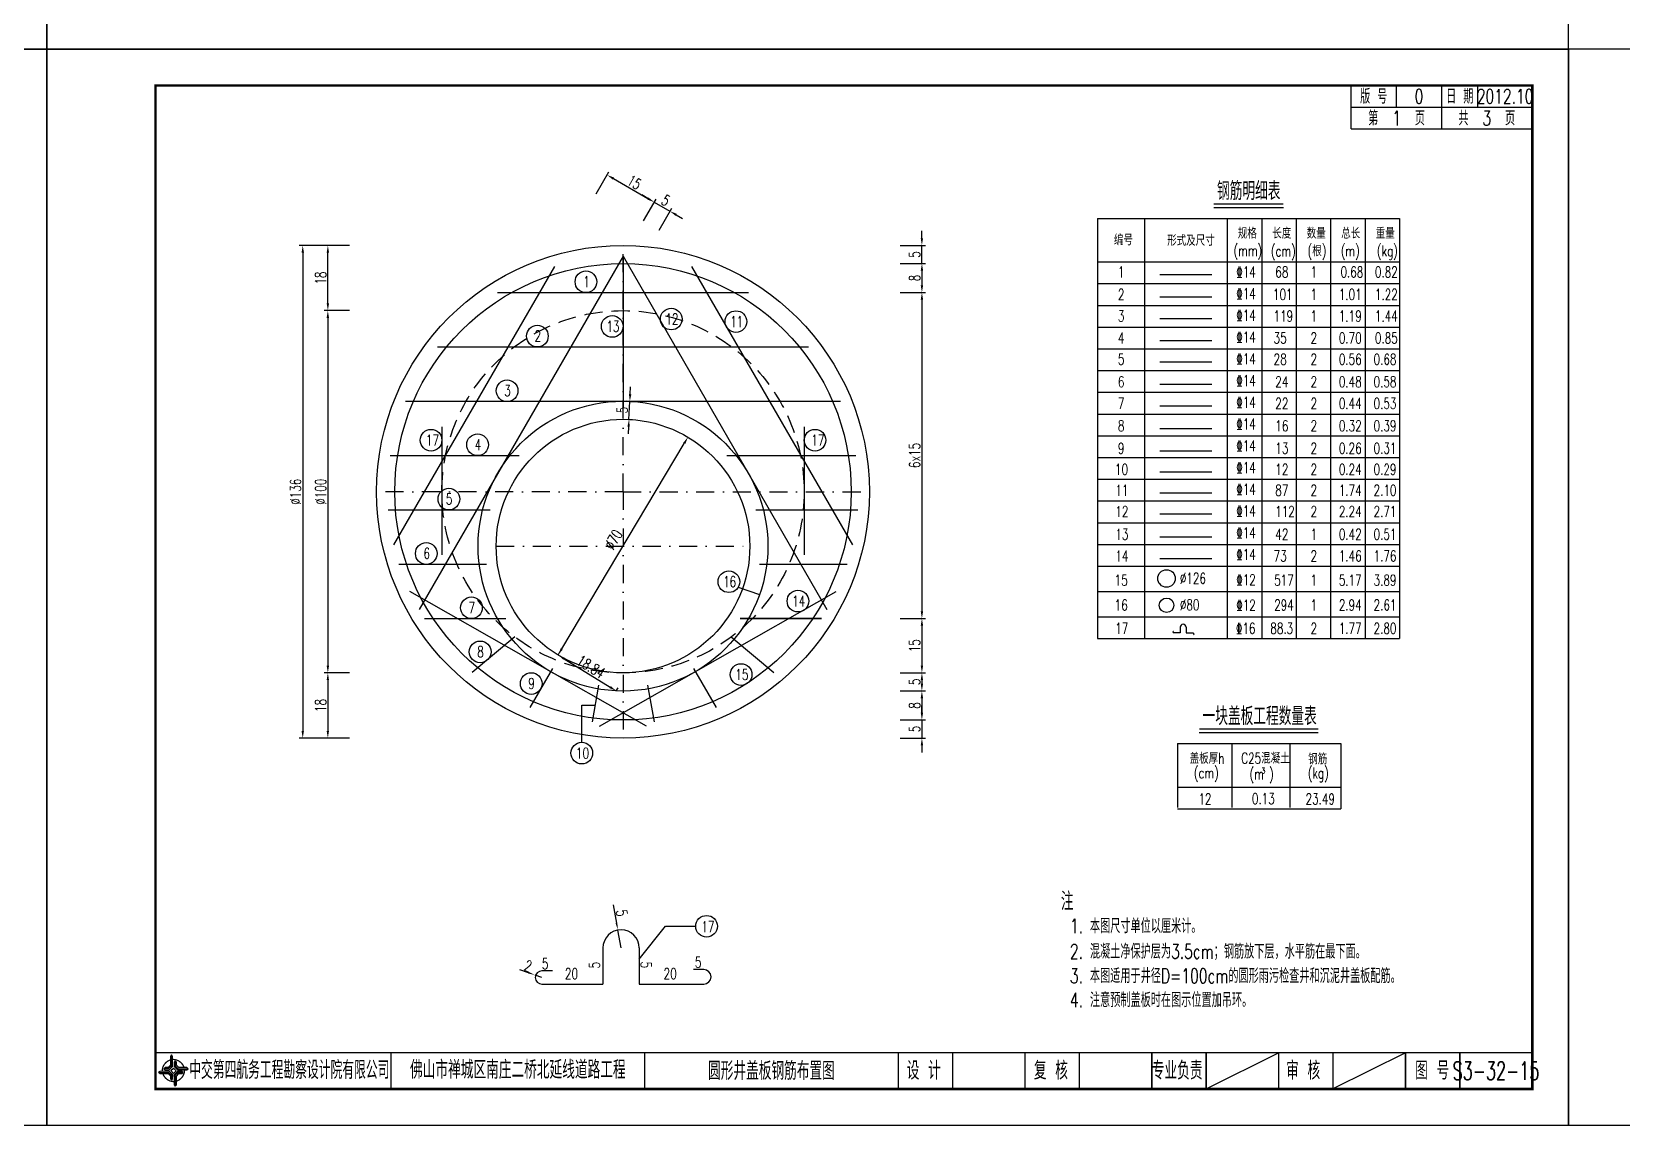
# Model space of a CAD drawing. Extents: x 5781 to 12795, y 1434 to 2653.
# Drawn here: x 6617.2 to 7056.2, y 1795.1 to 2096.9 of the extents above; entities that cross this region are included whole.
import ezdxf
from ezdxf.enums import TextEntityAlignment as Align

# ---------------------------------------------------------------- set-up
doc = ezdxf.new("R2010")
doc.units = 0
doc.header["$LTSCALE"] = 5
doc.header["$PDMODE"] = 32
doc.header["$PDSIZE"] = 0.3
doc.linetypes.add('DASHDOT', pattern=[1, 0.5, -0.25, 0, -0.25])
doc.linetypes.add('HIDDEN', pattern=[0.375, 0.25, -0.125])
doc.layers.get('0').update_dxf_attribs({"linetype": 'CONTINUOUS'})
doc.layers.get('Defpoints').update_dxf_attribs({"linetype": 'CONTINUOUS'})
for name, color, linetype in [('中心线', 2, 'DASHDOT'), ('图框', 7, 'CONTINUOUS'), ('尺寸标注', 4, 'CONTINUOUS'), ('文字', 7, 'CONTINUOUS'), ('文字字符', 7, 'CONTINUOUS'), ('结构', 7, 'CONTINUOUS'), ('钢筋', 1, 'CONTINUOUS')]:
    doc.layers.add(name, color=color, linetype=linetype)
doc.styles.get("Standard").update_dxf_attribs({"font": 'simplex1.shx', "width": 0.7, "bigfont": 'hztxt.shx'})
doc.dimstyles.new('比例1：10', dxfattribs={"dimtxt": 3, "dimasz": 2, "dimexe": 1, "dimexo": 1, "dimgap": 0.5, "dimtad": 1, "dimzin": 13, "dimdsep": 46, "dimtxsty": 'Standard', "dimcen": -0.09, "dimclrd": 256, "dimclre": 256, "dimclrt": 7, "dimaunit": 1, "dimazin": 0, "dimtfac": 0.0005, "dimtix": 1, "dimtmove": 2, "dimatfit": 3, "dimfxl": 0, "dimtolj": 1, "dimtzin": 13, "dimarcsym": 0})

# ---------------------------------------------------------------- blocks, each defined once
blk = doc.blocks.new('series')
at = {"width": 0.75}
for tag, height, p in [('页码', 4, (-35, -19)), ('图名', 5, (-220, -282)), ('图号', 5, (-20, -282))]:
    blk.add_attdef(tag, text='', height=height, dxfattribs=at).set_placement(p, align=Align.MIDDLE_CENTER)
blk = doc.blocks.new('tb')
at = {"lineweight": -3}
h = blk.add_hatch(color=256, dxfattribs=at)
h.paths.add_polyline_path([(-1.23, -0.13), (-3.78, -0.14), (-4.14, -0.41), (-1.4, -0.44), (-0.56, -1.24), (-0.54, -2.62), (-0.27, -2.2), (-0.26, -1.06)])
h.paths.add_polyline_path([(0.13, -1.08), (0.14, -3.86), (0.41, -4.26), (0.44, -1.24), (1.25, -0.43), (2.66, -0.43), (2.26, -0.16), (1.07, -0.15)])
h.paths.add_polyline_path([(1.08, 0.3), (3.62, 0.3), (4.02, 0.56), (1.25, 0.57), (0.43, 1.39), (0.43, 2.8), (0.16, 2.41), (0.15, 1.24)])
h.paths.add_polyline_path([(-0.28, 1.21), (-0.28, 3.99), (-0.56, 4.39), (-0.57, 1.41), (-1.38, 0.6), (-2.74, 0.56), (-2.33, 0.3), (-1.2, 0.29)])
for p, q in [((-0.56, 4.39), (-0.57, 1.41)), ((-1.38, 0.6), (-2.74, 0.56)), ((-0.57, 1.41), (-1.38, 0.6)), ((0.43, 2.8), (0.43, 1.39)), ((0.43, 1.39), (1.25, 0.57)), ((1.25, 0.57), (4.02, 0.56)), ((-4.14, -0.41), (-1.4, -0.44)), ((-1.4, -0.44), (-0.56, -1.24)), ((-0.56, -1.24), (-0.54, -2.62)), ((0.41, -4.26), (0.44, -1.24)), ((0.44, -1.24), (1.25, -0.43)), ((1.25, -0.43), (2.66, -0.43))]:
    blk.add_line(p, q, dxfattribs=at)
at = {"lineweight": -3, "flags": 128}
for points in [[(-0.9, 3.99), (-0.9, 1.58), (-1.53, 0.91), (-2.34, 0.91), (-2.74, 0.56), (-2.33, 0.3), (-1.2, 0.29), (-0.28, 1.21), (-0.28, 3.99), (-0.56, 4.39)], [(-0.04, 0.77), (0.68, 0.04), (-0.04, -0.69), (-0.77, 0.05)], [(3.62, 0.92), (1.43, 0.92), (0.77, 1.54), (0.77, 2.38), (0.43, 2.8), (0.16, 2.41), (0.15, 1.24), (1.08, 0.3), (3.62, 0.3), (4.02, 0.56)], [(-3.73, -0.76), (-1.54, -0.76), (-0.89, -1.39), (-0.89, -2.21), (-0.54, -2.62), (-0.27, -2.2), (-0.26, -1.06), (-1.23, -0.13), (-3.78, -0.14), (-4.14, -0.41)], [(0.75, -3.85), (0.75, -1.43), (1.4, -0.78), (2.26, -0.78), (2.66, -0.43), (2.26, -0.16), (1.07, -0.15), (0.13, -1.08), (0.14, -3.86), (0.41, -4.26)]]:
    blk.add_lwpolyline(points, close=True, dxfattribs=at)
at = {"lineweight": -3, "const_width": 0.35, "flags": 128}
for points in [[(-0.9, 3.02, 0.324167), (-3.16, -0.14)], [(2.88, 0.92, 0.324403), (-0.24, 3.15)], [(0.75, -2.86, 0.325418), (3.02, 0.26)], [(-2.98, -0.76, 0.322976), (0.14, -2.98)]]:
    blk.add_lwpolyline(points, format="xyb", dxfattribs=at)
blk = doc.blocks.new('DIM')
at = {"layer": '尺寸标注'}
blk.add_solid([(-1, -0.125), (-1, 0.125), (0, 0)], dxfattribs=at)
blk = doc.blocks.new('*D672')
at = {"layer": 'Defpoints', "color": 0, "ltscale": 0.5}
for p in [(6789.03, 2049.92), (6761.46, 2032.15), (6774.45, 2024.65)]:
    blk.add_point(p, dxfattribs=at)
at = {"layer": '尺寸标注', "lineweight": -2, "ltscale": 0.5}
for p, q in [((6773.04, 2052.22), (6776.54, 2058.28)), ((6777.78, 2056.42), (6787.3, 2050.92)), ((6786.03, 2044.72), (6789.53, 2050.78))]:
    blk.add_line(p, q, dxfattribs=at)
at = {"layer": '尺寸标注', "ltscale": 0.5}
for points in [[(6777.94, 2056.71), (6777.61, 2056.13), (6776.04, 2057.42)], [(6787.47, 2051.21), (6787.14, 2050.63), (6789.03, 2049.92)]]:
    blk.add_solid(points, dxfattribs=at)
at = {"layer": '尺寸标注', "color": 7, "ltscale": 0.5, "insert": (6783.54, 2055.4), "char_height": 3, "attachment_point": 5, "rotation": 330}
blk.add_mtext('\\A1;15', dxfattribs=at)
blk = doc.blocks.new('*D673')
at = {"layer": 'Defpoints', "color": 0, "ltscale": 0.5}
for p in [(6793.36, 2047.42), (6745.77, 1974.98), (6750.1, 1972.48)]:
    blk.add_point(p, dxfattribs=at)
at = {"layer": '尺寸标注', "lineweight": -2, "ltscale": 0.5}
for p, q in [((6787.3, 2050.92), (6785.57, 2051.92)), ((6786.03, 2044.72), (6789.53, 2050.78)), ((6789.03, 2049.92), (6793.36, 2047.42)), ((6790.36, 2042.22), (6793.86, 2048.28)), ((6795.1, 2046.42), (6796.83, 2045.42))]:
    blk.add_line(p, q, dxfattribs=at)
at = {"layer": '尺寸标注', "ltscale": 0.5}
for points in [[(6787.47, 2051.21), (6787.14, 2050.63), (6789.03, 2049.92)], [(6795.26, 2046.71), (6794.93, 2046.13), (6793.36, 2047.42)]]:
    blk.add_solid(points, dxfattribs=at)
at = {"layer": '尺寸标注', "color": 7, "ltscale": 0.5, "insert": (6792.2, 2050.4), "char_height": 3, "attachment_point": 5, "rotation": 330}
blk.add_mtext('\\A1;5', dxfattribs=at)
blk = doc.blocks.new('*D674')
at = {"layer": 'Defpoints', "color": 0, "ltscale": 0.5}
for p in [(6780.41, 2037.98), (6862.91, 2037.98), (6780.41, 2032.98)]:
    blk.add_point(p, dxfattribs=at)
at = {"layer": '尺寸标注', "lineweight": -2, "ltscale": 0.5}
for p, q in [((6862.91, 2039.98), (6862.91, 2041.98)), ((6856.91, 2037.98), (6863.91, 2037.98)), ((6862.91, 2032.98), (6862.91, 2037.98)), ((6856.91, 2032.98), (6863.91, 2032.98)), ((6862.91, 2030.98), (6862.91, 2028.98))]:
    blk.add_line(p, q, dxfattribs=at)
at = {"layer": '尺寸标注', "ltscale": 0.5}
for points in [[(6862.58, 2039.98), (6863.24, 2039.98), (6862.91, 2037.98)], [(6862.58, 2030.98), (6863.24, 2030.98), (6862.91, 2032.98)]]:
    blk.add_solid(points, dxfattribs=at)
at = {"layer": '尺寸标注', "color": 7, "ltscale": 0.5, "insert": (6860.91, 2035.48), "char_height": 3, "attachment_point": 5, "rotation": 90}
blk.add_mtext('\\A1;5', dxfattribs=at)
blk = doc.blocks.new('*D675')
at = {"layer": 'Defpoints', "color": 0, "ltscale": 0.5}
for p in [(6780.41, 2032.98), (6780.41, 2024.98), (6862.91, 2024.98)]:
    blk.add_point(p, dxfattribs=at)
at = {"layer": '尺寸标注', "lineweight": -2, "ltscale": 0.5}
for p, q in [((6856.91, 2032.98), (6863.91, 2032.98)), ((6862.91, 2030.98), (6862.91, 2026.98)), ((6856.91, 2024.98), (6863.91, 2024.98))]:
    blk.add_line(p, q, dxfattribs=at)
at = {"layer": '尺寸标注', "ltscale": 0.5}
for points in [[(6862.58, 2030.98), (6863.24, 2030.98), (6862.91, 2032.98)], [(6862.58, 2026.98), (6863.24, 2026.98), (6862.91, 2024.98)]]:
    blk.add_solid(points, dxfattribs=at)
at = {"layer": '尺寸标注', "color": 7, "ltscale": 0.5, "insert": (6860.91, 2028.98), "char_height": 3, "attachment_point": 5, "rotation": 90}
blk.add_mtext('\\A1;8', dxfattribs=at)
blk = doc.blocks.new('*D676')
at = {"layer": 'Defpoints', "color": 0, "ltscale": 0.5}
for p in [(6815.05, 2024.98), (6835.18, 1934.98), (6862.91, 1934.98)]:
    blk.add_point(p, dxfattribs=at)
at = {"layer": '尺寸标注', "lineweight": -2, "ltscale": 0.5}
for p, q in [((6856.91, 2024.98), (6863.91, 2024.98)), ((6862.91, 2022.98), (6862.91, 1936.98)), ((6856.91, 1934.98), (6863.91, 1934.98))]:
    blk.add_line(p, q, dxfattribs=at)
at = {"layer": '尺寸标注', "ltscale": 0.5}
for points in [[(6862.58, 2022.98), (6863.24, 2022.98), (6862.91, 2024.98)], [(6862.58, 1936.98), (6863.24, 1936.98), (6862.91, 1934.98)]]:
    blk.add_solid(points, dxfattribs=at)
at = {"layer": '尺寸标注', "color": 7, "ltscale": 0.5, "insert": (6860.91, 1979.98), "char_height": 3, "attachment_point": 5, "rotation": 90}
blk.add_mtext('\\A1;6x15', dxfattribs=at)
blk = doc.blocks.new('*D677')
at = {"layer": 'Defpoints', "color": 0, "ltscale": 0.5}
for p in [(6835.18, 1934.98), (6780.41, 1919.98), (6862.91, 1919.98)]:
    blk.add_point(p, dxfattribs=at)
at = {"layer": '尺寸标注', "lineweight": -2, "ltscale": 0.5}
for p, q in [((6856.91, 1934.98), (6863.91, 1934.98)), ((6862.91, 1932.98), (6862.91, 1921.98)), ((6856.91, 1919.98), (6863.91, 1919.98))]:
    blk.add_line(p, q, dxfattribs=at)
at = {"layer": '尺寸标注', "ltscale": 0.5}
for points in [[(6862.58, 1932.98), (6863.24, 1932.98), (6862.91, 1934.98)], [(6862.58, 1921.98), (6863.24, 1921.98), (6862.91, 1919.98)]]:
    blk.add_solid(points, dxfattribs=at)
at = {"layer": '尺寸标注', "color": 7, "ltscale": 0.5, "insert": (6860.91, 1927.48), "char_height": 3, "attachment_point": 5, "rotation": 90}
blk.add_mtext('\\A1;15', dxfattribs=at)
blk = doc.blocks.new('*D678')
at = {"layer": 'Defpoints', "color": 0, "ltscale": 0.5}
for p in [(6780.41, 1919.98), (6780.41, 1914.98), (6862.91, 1914.98)]:
    blk.add_point(p, dxfattribs=at)
at = {"layer": '尺寸标注', "lineweight": -2, "ltscale": 0.5}
for p, q in [((6856.91, 1919.98), (6863.91, 1919.98)), ((6856.91, 1914.98), (6863.91, 1914.98)), ((6862.91, 1917.98), (6862.91, 1916.98))]:
    blk.add_line(p, q, dxfattribs=at)
at = {"layer": '尺寸标注', "ltscale": 0.5}
for points in [[(6862.58, 1917.98), (6863.24, 1917.98), (6862.91, 1919.98)], [(6862.58, 1916.98), (6863.24, 1916.98), (6862.91, 1914.98)]]:
    blk.add_solid(points, dxfattribs=at)
at = {"layer": '尺寸标注', "color": 7, "ltscale": 0.5, "insert": (6860.91, 1917.48), "char_height": 3, "attachment_point": 5, "rotation": 90}
blk.add_mtext('\\A1;5', dxfattribs=at)
blk = doc.blocks.new('*D679')
at = {"layer": 'Defpoints', "color": 0, "ltscale": 0.5}
for p in [(6780.41, 1914.98), (6780.41, 1906.98), (6862.91, 1906.98)]:
    blk.add_point(p, dxfattribs=at)
at = {"layer": '尺寸标注', "lineweight": -2, "ltscale": 0.5}
for p, q in [((6856.91, 1914.98), (6863.91, 1914.98)), ((6862.91, 1912.98), (6862.91, 1908.98)), ((6856.91, 1906.98), (6863.91, 1906.98))]:
    blk.add_line(p, q, dxfattribs=at)
at = {"layer": '尺寸标注', "ltscale": 0.5}
for points in [[(6862.58, 1912.98), (6863.24, 1912.98), (6862.91, 1914.98)], [(6862.58, 1908.98), (6863.24, 1908.98), (6862.91, 1906.98)]]:
    blk.add_solid(points, dxfattribs=at)
at = {"layer": '尺寸标注', "color": 7, "ltscale": 0.5, "insert": (6860.91, 1910.98), "char_height": 3, "attachment_point": 5, "rotation": 90}
blk.add_mtext('\\A1;8', dxfattribs=at)
blk = doc.blocks.new('*D680')
at = {"layer": 'Defpoints', "color": 0, "ltscale": 0.5}
for p in [(6780.41, 1906.98), (6780.41, 1901.98), (6862.91, 1901.98)]:
    blk.add_point(p, dxfattribs=at)
at = {"layer": '尺寸标注', "lineweight": -2, "ltscale": 0.5}
for p, q in [((6862.91, 1908.98), (6862.91, 1910.98)), ((6856.91, 1906.98), (6863.91, 1906.98)), ((6862.91, 1906.98), (6862.91, 1901.98)), ((6856.91, 1901.98), (6863.91, 1901.98)), ((6862.91, 1899.98), (6862.91, 1897.98))]:
    blk.add_line(p, q, dxfattribs=at)
at = {"layer": '尺寸标注', "ltscale": 0.5}
for points in [[(6862.58, 1908.98), (6863.24, 1908.98), (6862.91, 1906.98)], [(6862.58, 1899.98), (6863.24, 1899.98), (6862.91, 1901.98)]]:
    blk.add_solid(points, dxfattribs=at)
at = {"layer": '尺寸标注', "color": 7, "ltscale": 0.5, "insert": (6860.91, 1904.48), "char_height": 3, "attachment_point": 5, "rotation": 90}
blk.add_mtext('\\A1;5', dxfattribs=at)
blk = doc.blocks.new('*D681')
at = {"layer": 'Defpoints', "color": 0, "ltscale": 0.5}
for p in [(6698.94, 2037.98), (6780.41, 2037.98), (6780.41, 2019.98)]:
    blk.add_point(p, dxfattribs=at)
at = {"layer": '尺寸标注', "lineweight": -2, "ltscale": 0.5}
for p, q in [((6704.94, 2037.98), (6697.94, 2037.98)), ((6698.94, 2021.98), (6698.94, 2035.98)), ((6704.94, 2019.98), (6697.94, 2019.98))]:
    blk.add_line(p, q, dxfattribs=at)
at = {"layer": '尺寸标注', "ltscale": 0.5}
for points in [[(6698.61, 2035.98), (6699.27, 2035.98), (6698.94, 2037.98)], [(6698.61, 2021.98), (6699.27, 2021.98), (6698.94, 2019.98)]]:
    blk.add_solid(points, dxfattribs=at)
at = {"layer": '尺寸标注', "color": 7, "ltscale": 0.5, "insert": (6696.94, 2028.98), "char_height": 3, "attachment_point": 5, "rotation": 90}
blk.add_mtext('\\A1;18', dxfattribs=at)
blk = doc.blocks.new('*D682')
at = {"layer": 'Defpoints', "color": 0, "ltscale": 0.5}
for p in [(6780.41, 2019.98), (6698.94, 1919.98), (6780.41, 1919.98)]:
    blk.add_point(p, dxfattribs=at)
at = {"layer": '尺寸标注', "lineweight": -2, "ltscale": 0.5}
for p, q in [((6704.94, 2019.98), (6697.94, 2019.98)), ((6698.94, 2017.98), (6698.94, 1921.98)), ((6704.94, 1919.98), (6697.94, 1919.98))]:
    blk.add_line(p, q, dxfattribs=at)
at = {"layer": '尺寸标注', "ltscale": 0.5}
for points in [[(6698.61, 2017.98), (6699.27, 2017.98), (6698.94, 2019.98)], [(6698.61, 1921.98), (6699.27, 1921.98), (6698.94, 1919.98)]]:
    blk.add_solid(points, dxfattribs=at)
at = {"layer": '尺寸标注', "color": 7, "ltscale": 0.5, "insert": (6696.94, 1969.98), "char_height": 3, "attachment_point": 5, "rotation": 90}
blk.add_mtext('\\A1;∅100', dxfattribs=at)
blk = doc.blocks.new('*D683')
at = {"layer": 'Defpoints', "color": 0, "ltscale": 0.5}
for p in [(6780.41, 1919.98), (6698.94, 1901.98), (6780.41, 1901.98)]:
    blk.add_point(p, dxfattribs=at)
at = {"layer": '尺寸标注', "lineweight": -2, "ltscale": 0.5}
for p, q in [((6704.94, 1919.98), (6697.94, 1919.98)), ((6698.94, 1917.98), (6698.94, 1903.98)), ((6704.94, 1901.98), (6697.94, 1901.98))]:
    blk.add_line(p, q, dxfattribs=at)
at = {"layer": '尺寸标注', "ltscale": 0.5}
for points in [[(6698.61, 1917.98), (6699.27, 1917.98), (6698.94, 1919.98)], [(6698.61, 1903.98), (6699.27, 1903.98), (6698.94, 1901.98)]]:
    blk.add_solid(points, dxfattribs=at)
at = {"layer": '尺寸标注', "color": 7, "ltscale": 0.5, "insert": (6696.94, 1910.98), "char_height": 3, "attachment_point": 5, "rotation": 90}
blk.add_mtext('\\A1;18', dxfattribs=at)
blk = doc.blocks.new('*D684')
at = {"layer": 'Defpoints', "color": 0, "ltscale": 0.5}
for p in [(6780.41, 2037.98), (6692.01, 1901.98), (6780.41, 1901.98)]:
    blk.add_point(p, dxfattribs=at)
at = {"layer": '尺寸标注', "lineweight": -2, "ltscale": 0.5}
for p, q in [((6698.01, 2037.98), (6691.01, 2037.98)), ((6692.01, 2035.98), (6692.01, 1903.98)), ((6698.01, 1901.98), (6691.01, 1901.98))]:
    blk.add_line(p, q, dxfattribs=at)
at = {"layer": '尺寸标注', "ltscale": 0.5}
for points in [[(6691.68, 2035.98), (6692.35, 2035.98), (6692.01, 2037.98)], [(6691.68, 1903.98), (6692.35, 1903.98), (6692.01, 1901.98)]]:
    blk.add_solid(points, dxfattribs=at)
at = {"layer": '尺寸标注', "color": 7, "ltscale": 0.5, "insert": (6690.01, 1969.98), "char_height": 3, "attachment_point": 5, "rotation": 90}
blk.add_mtext('\\A1;∅136', dxfattribs=at)
blk = doc.blocks.new('*D685')
at = {"layer": 'Defpoints', "color": 0, "ltscale": 0.5}
for p in [(6798.33, 1985.04), (6762.49, 1924.91)]:
    blk.add_point(p, dxfattribs=at)
at = {"layer": '尺寸标注', "lineweight": -2, "ltscale": 0.5}
blk.add_line((6763.51, 1926.63), (6797.31, 1983.32), dxfattribs=at)
at = {"layer": '尺寸标注', "ltscale": 0.5}
for points in [[(6797.02, 1983.49), (6797.59, 1983.15), (6798.33, 1985.04)], [(6763.22, 1926.8), (6763.8, 1926.46), (6762.49, 1924.91)]]:
    blk.add_solid(points, dxfattribs=at)
at = {"layer": '尺寸标注', "color": 7, "ltscale": 0.5, "insert": (6777.78, 1956.77), "char_height": 3, "attachment_point": 5, "rotation": 59.2002}
blk.add_mtext('\\A1;∅70', dxfattribs=at)
blk = doc.blocks.new('*D686')
at = {"layer": 'Defpoints', "color": 0, "ltscale": 0.5}
for p in [(6762.49, 1924.91), (6778.52, 1915.02), (6778.52, 1915.02)]:
    blk.add_point(p, dxfattribs=at)
at = {"layer": '尺寸标注', "lineweight": -2, "ltscale": 0.5}
for p, q in [((6762.49, 1924.91), (6763.01, 1925.76)), ((6764.19, 1923.86), (6776.82, 1916.07)), ((6778.52, 1915.02), (6779.05, 1915.87))]:
    blk.add_line(p, q, dxfattribs=at)
at = {"layer": '尺寸标注', "ltscale": 0.5}
for points in [[(6764.36, 1924.15), (6764.01, 1923.58), (6762.49, 1924.91)], [(6777, 1916.35), (6776.65, 1915.79), (6778.52, 1915.02)]]:
    blk.add_solid(points, dxfattribs=at)
at = {"layer": '尺寸标注', "color": 7, "ltscale": 0.5, "insert": (6771.56, 1921.67), "char_height": 3, "attachment_point": 5, "rotation": 328.3345}
blk.add_mtext('\\A1;18.84', dxfattribs=at)
blk = doc.blocks.new('*D687')
at = {"layer": 'Defpoints', "color": 0, "ltscale": 0.5}
for p in [(6782.29, 1994.93), (6782.29, 1994.93), (6782.06, 1989.94)]:
    blk.add_point(p, dxfattribs=at)
at = {"layer": '尺寸标注', "lineweight": -2, "ltscale": 0.5}
for p, q in [((6782.39, 1996.93), (6782.48, 1998.93)), ((6782.29, 1994.93), (6781.29, 1994.98)), ((6782.06, 1989.94), (6782.29, 1994.93)), ((6782.06, 1989.94), (6783.05, 1989.89)), ((6781.96, 1987.94), (6781.87, 1985.94))]:
    blk.add_line(p, q, dxfattribs=at)
at = {"layer": '尺寸标注', "ltscale": 0.5}
for points in [[(6782.05, 1996.94), (6782.72, 1996.91), (6782.29, 1994.93)], [(6781.63, 1987.95), (6782.29, 1987.92), (6782.06, 1989.94)]]:
    blk.add_solid(points, dxfattribs=at)
at = {"layer": '尺寸标注', "color": 7, "ltscale": 0.5, "insert": (6780.18, 1992.53), "char_height": 3, "attachment_point": 5, "rotation": 87.3014}
blk.add_mtext('\\A1;5', dxfattribs=at)
blk = doc.blocks.new('123')
at = {"layer": '图框'}
blk.add_lwpolyline([(6201.38, 2092.12), (6201.38, 2389.12), (5781.38, 2389.12), (5781.38, 2092.12)], close=True, dxfattribs=at)

msp = doc.modelspace()

# ---------------------------------------------------------------- linework, layer by layer
for p, q in [((6943.4467, 2048.435), (6962.676, 2048.435)), ((6939.4569, 1903.4775), (6972.3038, 1903.4775))]:
    msp.add_line(p, q)
at = {"const_width": 0.4}
for points in [[(6943.4467, 2049.435), (6962.676, 2049.435)], [(6939.4569, 1904.4775), (6972.3038, 1904.4775)]]:
    msp.add_lwpolyline(points, dxfattribs=at)
at = {"layer": '中心线', "ltscale": 2}
for p, q in [((6780.408, 1969.9757), (6780.408, 2037.9757)), ((6780.408, 1969.9757), (6712.408, 1969.9757)), ((6780.408, 1969.9757), (6848.408, 1969.9757)), ((6780.408, 1969.9757), (6780.408, 1901.9757)), ((6745.408, 1954.9757), (6815.408, 1954.9757))]:
    msp.add_line(p, q, dxfattribs=at)
at = {"layer": '图框'}
for p, q in [((6981.3768, 2070.1207), (6981.3768, 2082.1207)), ((6993.8768, 2076.1207), (6993.8768, 2082.1207)), ((7006.3768, 2076.1207), (7006.3768, 2082.1207)), ((7016.3768, 2076.1207), (7016.3768, 2082.1207)), ((6981.3768, 2076.1207), (7031.3768, 2076.1207)), ((7006.3768, 2070.1207), (7006.3768, 2076.1207)), ((6981.3768, 2070.1207), (7031.3768, 2070.1207)), ((6941.3768, 1805.1207), (6961.3768, 1815.1207)), ((6996.3768, 1815.1207), (6976.3768, 1805.1207))]:
    msp.add_line(p, q, dxfattribs=at)
for points, const_width in [([(7031.3768, 2082.1207), (6651.3768, 2082.1207), (6651.3768, 1805.1207), (7031.3768, 1805.1207), (7031.3768, 2082.1207)], 0.7), ([(6651.3768, 1815.1207), (7031.3768, 1815.1207)], 0.4), ([(6716.3768, 1815.1207), (6716.3768, 1805.1207)], 0.4), ([(6786.3768, 1805.1207), (6786.3768, 1815.1207)], 0.4), ([(6856.3768, 1805.1207), (6856.3768, 1815.1207)], 0.4), ([(6871.3768, 1805.1207), (6871.3768, 1815.1207)], 0.4), ([(6891.3768, 1805.1207), (6891.3768, 1815.1207)], 0.4), ([(6906.3768, 1805.1207), (6906.3768, 1815.1207)], 0.4), ([(6926.3768, 1805.1207), (6926.3768, 1815.1207)], 0.4), ([(6926.3768, 1805.1207), (6926.3768, 1815.1207)], 0.4), ([(6941.3768, 1805.1207), (6941.3768, 1815.1207)], 0.4), ([(6961.3768, 1805.1207), (6961.3768, 1815.1207)], 0.4), ([(6976.3768, 1805.1207), (6976.3768, 1815.1207)], 0.4), ([(6996.3768, 1805.1207), (6996.3768, 1815.1207)], 0.4), ([(7011.3768, 1805.1207), (7011.3768, 1815.1207)], 0.4)]:
    msp.add_lwpolyline(points, dxfattribs=dict(at, const_width=const_width))
at = {"layer": '尺寸标注', "color": 1}
for p, q in [((6730.4087, 1987.9293), (6730.4087, 1952.5532)), ((6830.4073, 1987.9293), (6830.4073, 1952.5532)), ((6934.1829, 1932.571), (6934.1829, 1931.0515)), ((6935.8447, 1932.571), (6935.8447, 1931.0515)), ((6934.1829, 1931.0515), (6932.3633, 1931.0515)), ((6935.8447, 1931.0515), (6937.8319, 1931.0515)), ((6774.8656, 1844.0384), (6774.8656, 1834.0639)), ((6784.8656, 1844.0384), (6784.8656, 1834.0639)), ((6760.9097, 1837.7253), (6758.0334, 1837.7253)), ((6802.704, 1838.0885), (6799.8277, 1838.0885)), ((6758.0334, 1834.0639), (6774.8656, 1834.0639)), ((6784.8656, 1834.0639), (6802.704, 1834.0639))]:
    msp.add_line(p, q, dxfattribs=at)
at = {"layer": '尺寸标注', "ltscale": 0.5}
for p, q in [((6812.2356, 1943.6864), (6818.1067, 1941.6039)), ((6769.0621, 1900.8282), (6769.0621, 1911.0862)), ((6769.0621, 1911.0862), (6772.6691, 1911.0862))]:
    msp.add_line(p, q, dxfattribs=at)
at = {"layer": '尺寸标注'}
for p, q in [((6777.713, 1855.9116), (6778.6169, 1850.9262)), ((6779.8656, 1844.0384), (6778.9736, 1848.9582)), ((6784.8656, 1840.9631), (6792.1101, 1850.0205)), ((6792.1101, 1850.0205), (6800.4759, 1850.0205)), ((6751.8834, 1838.0994), (6754.2681, 1837.2445)), ((6758.0334, 1835.8946), (6756.1507, 1836.5695))]:
    msp.add_line(p, q, dxfattribs=at)
for centre in [(6770.1847, 2027.9393), (6793.7228, 2017.659), (6811.5795, 2016.9395), (6756.7624, 2012.9429), (6777.428, 2015.6307), (6748.3992, 1997.8587), (6727.414, 1984.2111), (6740.2784, 1982.9608), (6833.4021, 1984.2111), (6732.351, 1967.9611), (6726.12, 1952.9371), (6809.6252, 1945.1552), (6738.5674, 1937.9619), (6828.7082, 1939.7824), (6740.984, 1925.7848), (6755.0733, 1917.0251), (6812.9892, 1919.5179), (6769.0287, 1897.8331), (6803.4712, 1850.0205)]:
    msp.add_circle(centre, 2.9952, dxfattribs=at)
at = {"layer": '尺寸标注', "color": 1}
for centre, radius, start, end in [((6935.0138, 1932.571), 0.8309, 0, 180), ((6932.3633, 1931.2378), 0.1863, 90, 270), ((6937.8319, 1930.6698), 0.1863, 270, 90), ((6779.8656, 1844.0384), 5, 0, 180), ((6758.0334, 1835.8946), 1.8307, 90, 270), ((6802.704, 1836.0762), 2.0123, 270, 90)]:
    msp.add_arc(centre, radius, start, end, dxfattribs=at)
at = {"layer": '文字'}
for p, q in [((6956.7032, 2045.435), (6956.7032, 1929.435)), ((6966.2178, 2045.435), (6966.2178, 1929.435)), ((6975.7323, 2045.435), (6975.7323, 1929.435)), ((6985.2469, 2045.435), (6985.2469, 1929.435)), ((6911.3613, 2033.435), (6994.7615, 2033.435)), ((6911.3613, 2027.435), (6994.7615, 2027.435)), ((6911.3613, 2021.435), (6994.7615, 2021.435)), ((6911.3613, 2015.435), (6994.7615, 2015.435)), ((6911.3613, 2009.435), (6994.7615, 2009.435)), ((6911.3613, 2003.435), (6994.7615, 2003.435)), ((6911.3613, 1997.435), (6994.7615, 1997.435)), ((6911.3613, 1991.435), (6994.7615, 1991.435)), ((6911.3613, 1985.435), (6994.7615, 1985.435)), ((6911.3613, 1979.435), (6994.7615, 1979.435)), ((6911.3613, 1973.435), (6994.7615, 1973.435)), ((6911.3613, 1967.435), (6994.7615, 1967.435)), ((6911.3613, 1961.435), (6994.7615, 1961.435)), ((6911.3613, 1955.435), (6994.7615, 1955.435)), ((6911.3613, 1949.435), (6994.7615, 1949.435)), ((6911.3613, 1942.435), (6994.7615, 1942.435)), ((6911.3613, 1935.435), (6994.7615, 1935.435)), ((6948.4725, 1900.4775), (6948.4725, 1882.8505)), ((6964.4725, 1900.4775), (6964.4725, 1882.8505)), ((6933.4725, 1888.4775), (6978.5773, 1888.4775))]:
    msp.add_line(p, q, dxfattribs=at)
at = {"layer": '文字字符', "color": 1, "linetype": 'ByBlock'}
for p, q in [((6911.3613, 2045.435), (6911.3613, 1929.435)), ((6911.3613, 2045.435), (6994.7615, 2045.435)), ((6994.7615, 2045.435), (6994.7615, 1929.435)), ((6911.3613, 1929.435), (6994.7615, 1929.435)), ((6933.4725, 1900.4775), (6978.5773, 1900.4775)), ((6933.4725, 1900.4775), (6933.4725, 1882.8505)), ((6978.5773, 1900.4775), (6978.5773, 1882.4775)), ((6933.4725, 1882.4775), (6978.5773, 1882.4775))]:
    msp.add_line(p, q, dxfattribs=at)
at = {"layer": '文字字符', "linetype": 'ByBlock'}
for p, q in [((6924.3613, 2045.435), (6924.3613, 1929.435)), ((6947.1886, 2045.435), (6947.1886, 1929.435))]:
    msp.add_line(p, q, dxfattribs=at)
at = {"layer": '结构'}
for centre, radius in [((6780.408, 1969.9757), 68), ((6780.408, 1954.9757), 35)]:
    msp.add_circle(centre, radius, dxfattribs=at)
at = {"layer": '结构', "linetype": 'HIDDEN', "ltscale": 4}
msp.add_circle((6780.408, 1969.9757), 50, dxfattribs=at)
at = {"layer": '钢筋'}
for p, q in [((6780.408, 2034.9757), (6724.1164, 1937.4757)), ((6780.408, 2034.9757), (6836.6997, 1937.4757)), ((6780.408, 2034.9757), (6780.408, 1993.3441)), ((6761.4571, 2032.1518), (6717.0865, 1955.2996)), ((6799.3589, 2032.1518), (6843.7295, 1955.2996)), ((6928.5839, 2029.9588), (6942.9141, 2029.9588)), ((6745.767, 2024.9757), (6815.049, 2024.9757)), ((6928.5839, 2023.754), (6942.9141, 2023.754)), ((6928.5839, 2017.7733), (6942.9141, 2017.7733)), ((6928.5839, 2011.7268), (6942.9141, 2011.7268)), ((6729.1733, 2009.9757), (6831.6428, 2009.9757)), ((6928.5839, 2005.8591), (6942.9141, 2005.8591)), ((6928.5839, 1999.6422), (6942.9141, 1999.6422)), ((6720.408, 1994.9757), (6840.408, 1994.9757)), ((6928.5839, 1993.6645), (6942.9141, 1993.6645)), ((6928.5839, 1987.4809), (6942.9141, 1987.4809)), ((6716.1819, 1979.9757), (6751.7898, 1979.9757)), ((6809.0262, 1979.9757), (6844.6342, 1979.9757)), ((6928.5839, 1981.2865), (6942.9141, 1981.2865)), ((6928.5839, 1975.452), (6942.9141, 1975.452)), ((6928.5839, 1969.6918), (6942.9141, 1969.6918)), ((6715.6006, 1964.9757), (6743.7474, 1964.9757)), ((6817.0686, 1964.9757), (6845.2154, 1964.9757)), ((6928.5839, 1963.8461), (6942.9141, 1963.8461)), ((6928.5839, 1957.5429), (6942.9141, 1957.5429)), ((6718.5614, 1949.9757), (6742.7384, 1949.9757)), ((6818.0776, 1949.9757), (6842.2546, 1949.9757)), ((6928.5839, 1951.5548), (6942.9141, 1951.5548)), ((6786.8824, 1905.299), (6721.546, 1942.4029)), ((6773.9336, 1905.299), (6839.2701, 1942.4029)), ((6725.6358, 1934.9757), (6748.097, 1934.9757)), ((6812.719, 1934.9757), (6835.1803, 1934.9757)), ((6835.1803, 1934.9757), (6812.719, 1934.9757)), ((6750.5323, 1929.907), (6738.7854, 1920.0502)), ((6810.2837, 1929.907), (6822.0306, 1920.0502)), ((6760.908, 1921.2007), (6754.6888, 1910.4287)), ((6799.908, 1921.2007), (6806.1272, 1910.4287)), ((6773.6357, 1916.5682), (6771.8526, 1906.4556)), ((6787.1803, 1916.5682), (6788.9634, 1906.4556))]:
    msp.add_line(p, q, dxfattribs=at)
for centre, radius in [((6780.408, 1969.9757), 63), ((6780.408, 1954.9757), 40), ((6930.4398, 1946.0501), 2.4199), ((6930.4398, 1938.6366), 2)]:
    msp.add_circle(centre, radius, dxfattribs=at)

# ---------------------------------------------------------------- block references
at = {"layer": '图框'}
ref = msp.add_blockref('series', (7041.3768, 2092.1207), dxfattribs=at)
ref.add_attrib('页码', '第  1  页    共  3  页', dxfattribs={"layer": '0', "height": 4, "width": 0.7}).set_placement((7006.3768, 2073.1207), align=Align.MIDDLE_CENTER)
ref.add_attrib('图名', '圆形井盖板钢筋布置图', dxfattribs={"layer": '0', "height": 5, "width": 0.7}).set_placement((6821.3768, 1810.1207), align=Align.MIDDLE_CENTER)
ref.add_attrib('图号', 'S3-32-15', dxfattribs={"layer": '0', "height": 5, "width": 0.65}).set_placement((7021.3768, 1810.1207), align=Align.MIDDLE_CENTER)
at = {"layer": '图框', "lineweight": -3}
msp.add_blockref('tb', (6656.3725, 1810.1261), dxfattribs=at)
at = {"layer": '尺寸标注'}
for p in [(420, 0), (840, 0), (420, -297), (840, -297), (1260, -297)]:
    msp.add_blockref('123', p, dxfattribs=at)
at = {"layer": '尺寸标注', "yscale": 2, "zscale": 2}
for p, xscale, rotation in [((6778.9736, 1848.9582), 1.999999999999856, 280.2758838334339), ((6756.1507, 1836.5695), 1.999999999999437, 340.2770055638721)]:
    msp.add_blockref('DIM', p, dxfattribs=dict(at, xscale=xscale, rotation=rotation))

# ---------------------------------------------------------------- texts
at = {"layer": '图框', "color": 7}
for s, height, width, p in [('版 号', 4, 0.7, (6987.6268, 2079.1207)), ('0', 4, 0.7, (7000.1268, 2079.1207)), ('日 期', 4, 0.7, (7011.3768, 2079.1207)), ('2012.10', 4, 0.7, (7023.8768, 2079.1207)), ('中交第四航务工程勘察设计院有限公司', 5, 0.65, (6688.3076, 1810.3692)), ('佛山市禅城区南庄二桥北延线道路工程', 5, 0.7, (6751.3768, 1810.4354)), ('设 计', 5, 0.7, (6863.4214, 1810.2153)), ('复 核', 5, 0.7, (6898.5163, 1810.2153)), ('专业负责', 5, 0.7, (6933.367, 1810.2153)), ('审 核', 5, 0.7, (6968.1408, 1810.2153)), ('图 号', 5, 0.7, (7003.76, 1810.2153))]:
    msp.add_text(s, height=height, dxfattribs=dict(at, width=width)).set_placement(p, align=Align.MIDDLE_CENTER)
at = {"layer": '图框', "color": 7, "width": 0.7}
msp.add_text('注', height=5, dxfattribs=at).set_placement((6901.2713, 1859.4259), align=Align.TOP_LEFT)
at = {"layer": '尺寸标注', "color": 7, "width": 0.7}
for s, p in [('1', (6769.3899, 2026.4707)), ('13', (6775.8358, 2014.1289)), ('12', (6792.1306, 2016.1572)), ('11', (6809.9873, 2015.4378)), ('2', (6755.9676, 2011.4743)), ('3', (6747.6044, 1996.3902)), ('17', (6726.033, 1982.7075)), ('4', (6739.4836, 1981.4922)), ('17', (6832.4031, 1982.7075)), ('5', (6731.5562, 1966.4925)), ('6', (6725.3252, 1951.4685)), ('16', (6808.033, 1943.6535)), ('14', (6827.116, 1938.2806)), ('7', (6737.7726, 1936.4933)), ('8', (6740.1892, 1924.3162)), ('9', (6754.2785, 1915.5565)), ('15', (6811.397, 1918.0162)), ('10', (6767.4365, 1896.3314)), ('17', (6802.0467, 1848.4233)), ('5', (6758.0314, 1838.2098)), ('5', (6800.2617, 1838.6265)), ('20', (6764.3788, 1835.4364)), ('20', (6791.6355, 1835.4364))]:
    msp.add_text(s, height=3, dxfattribs=at).set_placement(p)
at = {"layer": '尺寸标注', "color": 7, "linetype": 'Continuous', "width": 0.7}
for s, p in [('1. 本图尺寸单位以厘米计。', (6903.7641, 1848.1264)), ('2. 混凝土净保护层为3.5cm；钢筋放下层，水平筋在最下面。', (6903.7641, 1841.0893)), ('3. 本图适用于井径D=100cm的圆形雨污检查井和沉泥井盖板配筋。', (6903.7641, 1834.3498)), ('4. 注意预制盖板时在图示位置加吊环。', (6903.7641, 1827.695))]:
    msp.add_text(s, height=4, dxfattribs=at).set_placement(p)
at = {"layer": '尺寸标注', "color": 7, "width": 0.7}
for rotation, p in [(90, (6774.0253, 1838.4128)), (270, (6785.3017, 1840.294))]:
    msp.add_text('5', height=3, rotation=rotation, dxfattribs=at).set_placement(p)
at = {"layer": '尺寸标注', "color": 7, "char_height": 3, "attachment_point": 5}
for s, insert, rotation in [('\\A1;5', (6780.0586, 1853.7187), 280.275884), ('\\A1;2', (6754.214, 1839.1245), 340.277006)]:
    msp.add_mtext(s, dxfattribs=dict(at, insert=insert, rotation=rotation))
at = {"layer": '文字', "color": 7, "width": 0.7}
for s, height, p in [('钢筋明细表', 5, (6944.3767, 2050.4982)), ('编号', 3, (6915.9136, 2038.0178)), ('规格', 3, (6950.1024, 2039.8479)), ('长度', 3, (6959.617, 2039.8479)), ('数量', 3, (6969.1316, 2039.8479)), ('总长', 3, (6978.6461, 2039.8479)), ('重量', 3, (6988.1607, 2039.8479)), ('形式及尺寸', 3, (6930.5927, 2037.8653)), ('(mm)', 3, (6948.9207, 2035.0518)), ('(cm)', 3, (6959.2478, 2034.9351)), ('(根)', 3, (6969.3952, 2034.9856)), ('(m)', 3, (6978.5296, 2034.9856)), ('(kg)', 3, (6988.5254, 2034.9856)), ('1', 3, (6917.0338, 2029.1557)), ('%%13214', 3, (6949.6759, 2029.1557)), ('68', 3, (6960.4544, 2029.1557)), ('1', 3, (6970.1716, 2029.1557)), ('0.68', 3, (6978.4396, 2029.1557)), ('0.82', 3, (6987.9541, 2029.1557)), ('2', 3, (6917.0338, 2022.9509)), ('%%13214', 3, (6949.6759, 2023.1557)), ('101', 3, (6959.8095, 2022.9509)), ('1', 3, (6970.1716, 2022.9509)), ('1.01', 3, (6977.9842, 2022.9509)), ('1.22', 3, (6987.9541, 2022.9509)), ('3', 3, (6917.0338, 2016.9702)), ('%%13214', 3, (6949.6759, 2017.1557)), ('119', 3, (6959.9964, 2016.9702)), ('1', 3, (6970.1716, 2016.9702)), ('1.19', 3, (6977.9842, 2016.9702)), ('1.44', 3, (6987.9541, 2016.9702)), ('4', 3, (6917.0338, 2010.9237)), ('%%13214', 3, (6949.6759, 2011.1557)), ('35', 3, (6959.9964, 2010.9237)), ('2', 3, (6970.1716, 2010.9237)), ('0.70', 3, (6977.9842, 2010.9237)), ('0.85', 3, (6987.9541, 2010.9237)), ('5', 3, (6917.0338, 2005.056)), ('%%13214', 3, (6949.6759, 2005.1557)), ('28', 3, (6959.9964, 2005.056)), ('2', 3, (6970.1716, 2005.056)), ('0.56', 3, (6977.9842, 2005.056)), ('0.68', 3, (6987.5966, 2005.056)), ('6', 3, (6917.0338, 1998.8391)), ('%%13214', 3, (6949.6759, 1999.1557)), ('24', 3, (6960.4544, 1998.8391)), ('2', 3, (6970.1716, 1998.8391)), ('0.48', 3, (6977.9842, 1998.8391)), ('0.58', 3, (6987.5966, 1998.8391)), ('7', 3, (6917.0338, 1992.8614)), ('%%13214', 3, (6949.6759, 1993.1557)), ('22', 3, (6960.4544, 1992.8614)), ('2', 3, (6970.1716, 1992.8614)), ('0.44', 3, (6977.9842, 1992.8614)), ('0.53', 3, (6987.5966, 1992.8614)), ('8', 3, (6917.0338, 1986.6778)), ('%%13214', 3, (6949.6759, 1987.1557)), ('16', 3, (6960.4544, 1986.6778)), ('2', 3, (6970.1716, 1986.6778)), ('0.32', 3, (6977.9842, 1986.6778)), ('0.39', 3, (6987.5966, 1986.6778)), ('9', 3, (6917.0338, 1980.4834)), ('%%13214', 3, (6949.6759, 1981.1557)), ('13', 3, (6960.4544, 1980.4834)), ('2', 3, (6970.1716, 1980.4834)), ('0.26', 3, (6977.9842, 1980.4834)), ('0.31', 3, (6987.5966, 1980.4834)), ('10', 3, (6916.2194, 1974.6489)), ('%%13214', 3, (6949.6759, 1975.1557)), ('12', 3, (6960.4544, 1974.6489)), ('2', 3, (6970.1716, 1974.6489)), ('0.24', 3, (6977.9842, 1974.6489)), ('0.29', 3, (6987.5966, 1974.6489)), ('11', 3, (6916.3176, 1968.8887)), ('%%13214', 3, (6949.6759, 1969.1557)), ('87', 3, (6960.4544, 1968.8887)), ('2', 3, (6970.1716, 1968.8887)), ('1.74', 3, (6977.9842, 1968.8887)), ('2.10', 3, (6987.5966, 1968.8887)), ('12', 3, (6916.3176, 1963.043)), ('%%13214', 3, (6949.6759, 1963.1557)), ('112', 3, (6960.4544, 1963.043)), ('2', 3, (6970.1716, 1963.043)), ('2.24', 3, (6977.9842, 1963.043)), ('2.71', 3, (6987.5966, 1963.043)), ('13', 3, (6916.3208, 1956.7398)), ('%%13214', 3, (6949.6759, 1957.1557)), ('42', 3, (6960.4544, 1956.7398)), ('1', 3, (6970.1716, 1956.7398)), ('0.42', 3, (6977.9842, 1956.7398)), ('0.51', 3, (6987.5966, 1956.7398)), ('14', 3, (6916.3208, 1950.7517)), ('%%13214', 3, (6949.6759, 1951.1557)), ('73', 3, (6959.9964, 1950.7517)), ('2', 3, (6970.1716, 1950.7517)), ('1.46', 3, (6977.9842, 1950.7517)), ('1.76', 3, (6987.5966, 1950.7517)), ('15', 3, (6916.1013, 1944.0774)), ('%%C126', 3, (6934.1094, 1944.5698)), ('%%13212', 3, (6949.6759, 1944.1557)), ('517', 3, (6960.1464, 1944.0774)), ('1', 3, (6970.1716, 1944.0774)), ('5.17', 3, (6977.9842, 1944.0774)), ('3.89', 3, (6987.5966, 1944.0774)), ('16', 3, (6916.1013, 1937.2067)), ('%%c80', 3, (6934.1094, 1937.2514)), ('%%13212', 3, (6949.6759, 1937.1557)), ('294', 3, (6960.1464, 1937.2067)), ('1', 3, (6970.1716, 1937.2067)), ('2.94', 3, (6977.9842, 1937.2067)), ('2.61', 3, (6987.5966, 1937.2067)), ('17', 3, (6916.2694, 1930.7567)), ('%%13216', 3, (6949.5814, 1930.7567)), ('88.3', 3, (6959.0885, 1930.7567)), ('2', 3, (6970.1716, 1930.7567)), ('1.77', 3, (6977.9842, 1930.7567)), ('2.80', 3, (6987.5966, 1930.7567)), ('一块盖板工程数量表', 5, (6940.3869, 1905.5407)), ('盖板厚h', 3, (6936.8161, 1894.8879)), ('C25混凝土', 3, (6951.0544, 1894.9434)), ('钢筋', 3, (6969.5495, 1894.7215)), ('(cm)', 3, (6938.0055, 1890.8766)), ('(m )', 3, (6953.3637, 1890.5677)), ('3', 1.5, (6956.5849, 1892.2401)), ('(kg)', 3, (6969.4411, 1890.8384)), ('12', 3, (6939.2358, 1883.6825)), ('0.13', 3, (6953.9959, 1883.7519)), ('23.49', 3, (6968.8146, 1883.6825))]:
    msp.add_text(s, height=height, dxfattribs=at).set_placement(p)

# ---------------------------------------------------------------- dimensions: what is measured, and where the dimension line sits
at = {"layer": '尺寸标注', "ltscale": 0.5}
for p1, p2, distance, picture, middle in [((6761.4571, 2032.1518), (6774.4475, 2024.6518), 29.1746, '*D672', (6783.5396, 2055.3998)), ((6745.767, 1974.9757), (6750.0971, 1972.4757), 86.5356, '*D673', (6792.1998, 2050.3998)), ((6782.0559, 1989.9369), (6782.2913, 1994.9314), 0, '*D687', (6780.1758, 1992.5283)), ((6762.4866, 1924.912), (6778.5247, 1915.0201), 0, '*D686', (6771.5556, 1921.6683))]:
    dim = msp.add_aligned_dim(p1=p1, p2=p2, distance=distance, dimstyle='比例1：10', dxfattribs=at)
    dim.commit()
    dim.dimension.update_dxf_attribs({"geometry": picture, "text_midpoint": middle})
for base, p1, p2, picture, middle in [((6862.9091, 2037.9757), (6780.408, 2032.9757), (6780.408, 2037.9757), '*D674', (6860.9091, 2035.4757)), ((6698.9416, 2037.9757), (6780.408, 2019.9757), (6780.408, 2037.9757), '*D681', (6696.9416, 2028.9757)), ((6862.9091, 2024.9757), (6780.408, 2032.9757), (6780.408, 2024.9757), '*D675', (6860.9091, 2028.9757)), ((6862.9091, 1919.9757), (6835.1803, 1934.9757), (6780.4081, 1919.9757), '*D677', (6860.9091, 1927.4757)), ((6698.9416, 1901.9757), (6780.4081, 1919.9757), (6780.408, 1901.9757), '*D683', (6696.9416, 1910.9757)), ((6862.9092, 1914.9757), (6780.4081, 1919.9757), (6780.408, 1914.9757), '*D678', (6860.9092, 1917.4757)), ((6862.9091, 1906.9757), (6780.408, 1914.9757), (6780.408, 1906.9757), '*D679', (6860.9091, 1910.9757)), ((6862.9091, 1901.9757), (6780.408, 1906.9757), (6780.408, 1901.9757), '*D680', (6860.9091, 1904.4757))]:
    dim = msp.add_linear_dim(base=base, p1=p1, p2=p2, angle=90, dimstyle='比例1：10', dxfattribs=at)
    dim.commit()
    dim.dimension.update_dxf_attribs({"geometry": picture, "text_midpoint": middle})
for base, p1, p2, text, picture, middle in [((6692.0119, 1901.9757), (6780.408, 2037.9757), (6780.408, 1901.9757), '∅136', '*D684', (6690.0119, 1969.9757)), ((6862.9091, 1934.9757), (6815.049, 2024.9757), (6835.1803, 1934.9757), '6x15', '*D676', (6860.9091, 1979.9757)), ((6698.9416, 1919.9757), (6780.408, 2019.9757), (6780.4081, 1919.9757), '∅100', '*D682', (6696.9416, 1969.9757))]:
    dim = msp.add_linear_dim(base=base, p1=p1, p2=p2, angle=90, text=text, dimstyle='比例1：10', dxfattribs=at)
    dim.commit()
    dim.dimension.update_dxf_attribs({"geometry": picture, "text_midpoint": middle})
dim = msp.add_diameter_dim_2p(p1=(6762.4866, 1924.912), p2=(6798.3294, 1985.0394), dimstyle='比例1：10', dxfattribs=at)
dim.commit()
dim.dimension.update_dxf_attribs({"geometry": '*D685', "text_midpoint": (6777.7785, 1956.7705), "dimtype": 163})

doc.saveas('drawing.dxf')
